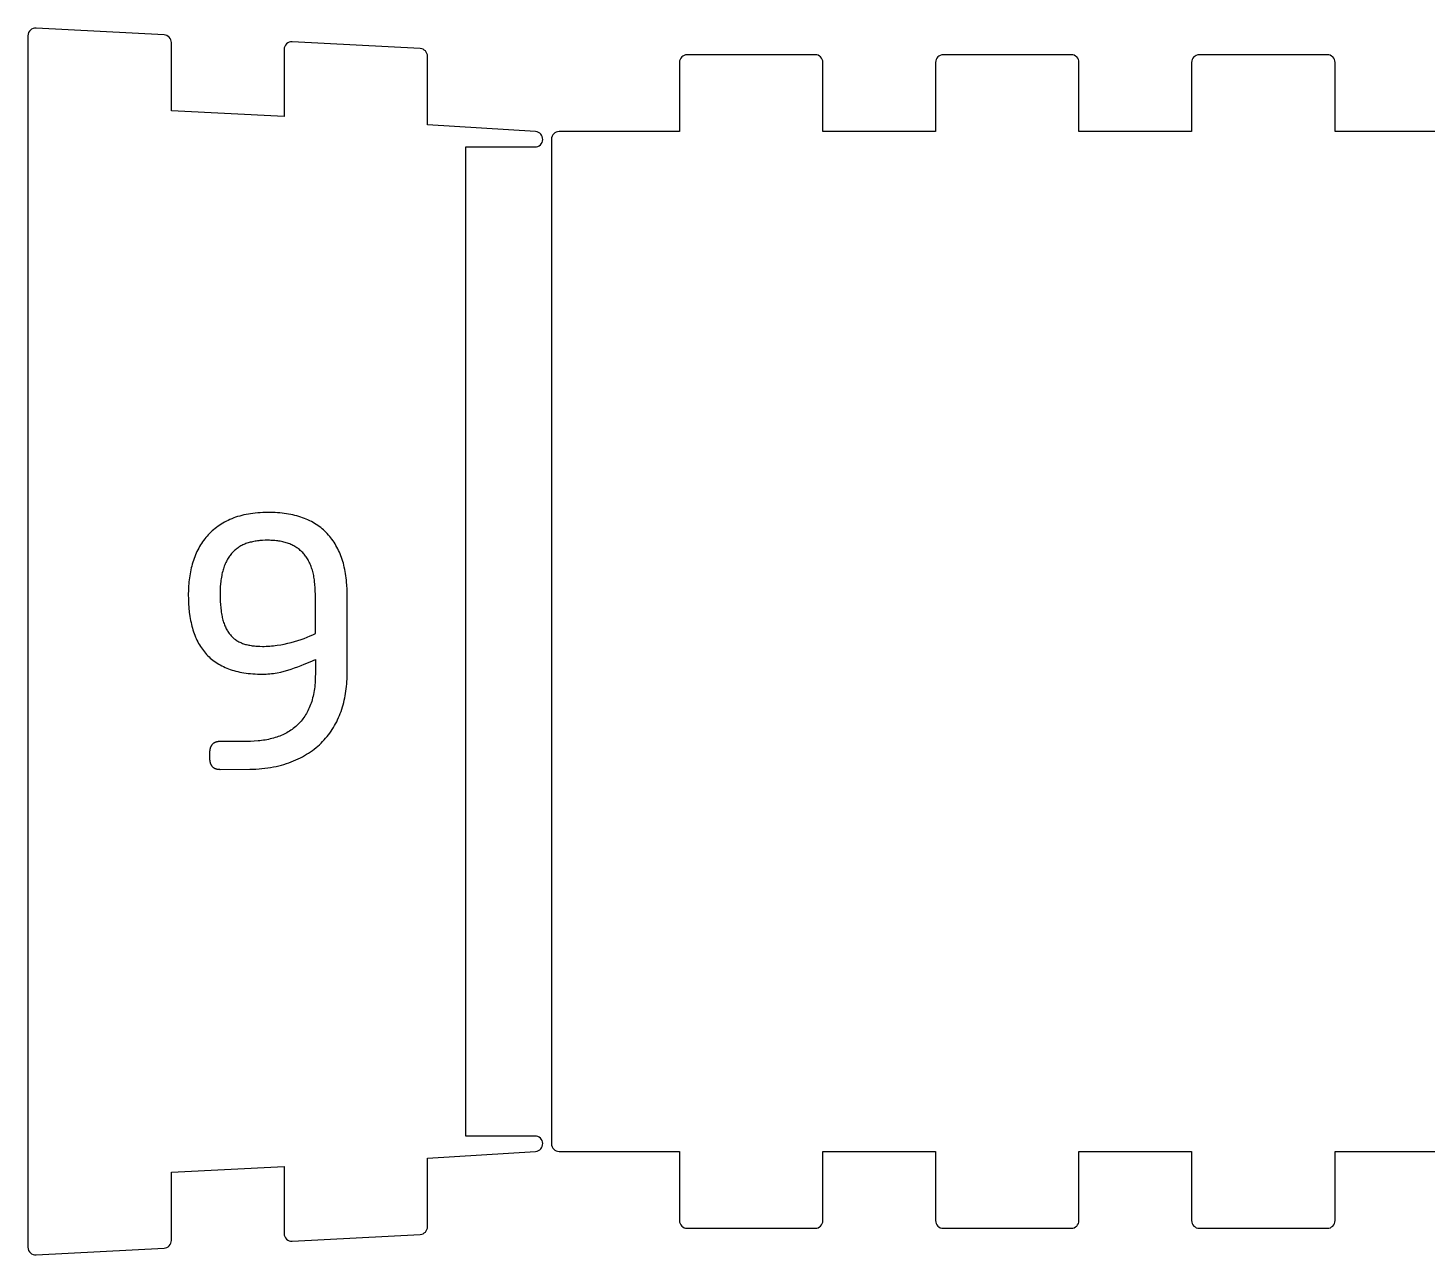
# Model space of a CAD drawing. Extents: x 296 to 1497, y 3 to 304.
# Drawn here: x 725.2 to 779.9, y 188.9 to 236.8 of the extents above; entities that cross this region are included whole.
import ezdxf

# ---------------------------------------------------------------- set-up
doc = ezdxf.new("R2010")
doc.units = 0
doc.layers.add('FLAT_PANELS', color=1, linetype='CONTINUOUS')
doc.layers.add('HELP_LINES', color=3, linetype='CONTINUOUS')

msp = doc.modelspace()

# ---------------------------------------------------------------- linework, layer by layer
at = {"layer": 'FLAT_PANELS'}
for p, q in [((730.548, 236.498, 0), (725.548, 236.766, 0)), ((725.232, 236.466, 0), (725.232, 189.172, 0)), ((730.832, 233.528, 0), (730.832, 236.198, 0)), ((740.548, 235.963, 0), (735.548, 236.23, 0)), ((735.232, 235.931, 0), (735.232, 233.307, 0)), ((740.832, 232.99, 0), (740.832, 235.663, 0)), ((755.972, 235.723, 0), (750.972, 235.723, 0)), ((765.972, 235.723, 0), (760.972, 235.723, 0)), ((775.972, 235.723, 0), (770.972, 235.723, 0)), ((750.672, 235.423, 0), (750.672, 232.723, 0)), ((756.272, 232.723, 0), (756.272, 235.423, 0)), ((760.672, 235.423, 0), (760.672, 232.723, 0)), ((766.272, 232.723, 0), (766.272, 235.423, 0)), ((770.672, 235.423, 0), (770.672, 232.723, 0)), ((776.272, 232.723, 0), (776.272, 235.423, 0)), ((735.232, 233.307, 0), (730.832, 233.528, 0)), ((745.052, 232.722, 0), (740.832, 232.99, 0)), ((745.672, 232.423, 0), (745.672, 193.215, 0)), ((750.672, 232.723, 0), (745.972, 232.723, 0)), ((760.672, 232.723, 0), (756.272, 232.723, 0)), ((770.672, 232.723, 0), (766.272, 232.723, 0)), ((780.672, 232.723, 0), (776.272, 232.723, 0)), ((742.332, 193.515, 0), (742.332, 232.123, 0)), ((742.332, 232.123, 0), (745.032, 232.123, 0)), ((745.032, 193.515, 0), (742.332, 193.515, 0)), ((740.832, 192.648, 0), (745.052, 192.916, 0)), ((740.832, 189.975, 0), (740.832, 192.648, 0)), ((745.972, 192.915, 0), (750.672, 192.915, 0)), ((750.672, 192.915, 0), (750.672, 190.215, 0)), ((756.272, 190.215, 0), (756.272, 192.915, 0)), ((756.272, 192.915, 0), (760.672, 192.915, 0)), ((760.672, 192.915, 0), (760.672, 190.215, 0)), ((766.272, 190.215, 0), (766.272, 192.915, 0)), ((766.272, 192.915, 0), (770.672, 192.915, 0)), ((770.672, 192.915, 0), (770.672, 190.215, 0)), ((776.272, 190.215, 0), (776.272, 192.915, 0)), ((776.272, 192.915, 0), (780.672, 192.915, 0)), ((730.832, 192.11, 0), (735.232, 192.331, 0)), ((730.832, 189.44, 0), (730.832, 192.11, 0)), ((735.232, 192.331, 0), (735.232, 189.707, 0)), ((750.972, 189.915, 0), (755.972, 189.915, 0)), ((760.972, 189.915, 0), (765.972, 189.915, 0)), ((770.972, 189.915, 0), (775.972, 189.915, 0)), ((735.548, 189.408, 0), (740.548, 189.675, 0)), ((725.548, 188.873, 0), (730.548, 189.14, 0))]:
    msp.add_line(p, q, dxfattribs=at)
for centre, start, end in [((725.532, 236.466, 0), 86.937, 180), ((730.532, 236.198, 0), 0, 86.937), ((735.532, 235.931, 0), 86.937, 180), ((740.532, 235.663, 0), 0, 86.937), ((750.972, 235.423, 0), 90.0002, 180), ((755.972, 235.423, 0), 360, 90.0002), ((760.972, 235.423, 0), 90.0002, 180), ((765.972, 235.423, 0), 360, 90.0002), ((770.972, 235.423, 0), 90.0002, 180), ((775.972, 235.423, 0), 360, 90.0002), ((745.032, 232.423, 0), 270, 86.1796), ((745.972, 232.423, 0), 90.0002, 180), ((745.032, 193.215, 0), 273.8204, 90), ((745.972, 193.215, 0), 180, 269.9998), ((735.532, 189.707, 0), 180, 273.0629), ((740.532, 189.975, 0), 273.0629, 360), ((750.972, 190.215, 0), 180, 270), ((755.972, 190.215, 0), 270, 0), ((760.972, 190.215, 0), 180, 270), ((765.972, 190.215, 0), 270, 0), ((770.972, 190.215, 0), 180, 270), ((775.972, 190.215, 0), 270, 0), ((725.532, 189.172, 0), 180, 273.0629), ((730.532, 189.44, 0), 273.0629, 360)]:
    msp.add_arc(centre, 0.3, start, end, dxfattribs=at)
at = {"layer": 'HELP_LINES'}
for p, q in [((733.191, 217.61), (733.118, 217.578)), ((733.265, 217.64), (733.191, 217.61)), ((733.341, 217.667), (733.265, 217.64)), ((733.419, 217.693), (733.341, 217.667)), ((733.499, 217.717), (733.419, 217.693)), ((733.581, 217.739), (733.499, 217.717)), ((733.664, 217.76), (733.581, 217.739)), ((733.75, 217.778), (733.664, 217.76)), ((733.837, 217.794), (733.75, 217.778)), ((733.926, 217.808), (733.837, 217.794)), ((734.016, 217.821), (733.926, 217.808)), ((734.109, 217.831), (734.016, 217.821)), ((734.203, 217.84), (734.109, 217.831)), ((734.3, 217.847), (734.203, 217.84)), ((734.398, 217.852), (734.3, 217.847)), ((734.498, 217.854), (734.398, 217.852)), ((734.599, 217.855), (734.498, 217.854)), ((734.79, 217.852), (734.599, 217.855)), ((734.883, 217.848), (734.79, 217.852)), ((734.975, 217.843), (734.883, 217.848)), ((735.065, 217.835), (734.975, 217.843)), ((735.153, 217.826), (735.065, 217.835)), ((735.24, 217.816), (735.153, 217.826)), ((735.326, 217.804), (735.24, 217.816)), ((735.41, 217.79), (735.326, 217.804)), ((735.492, 217.775), (735.41, 217.79)), ((735.573, 217.758), (735.492, 217.775)), ((735.652, 217.739), (735.573, 217.758)), ((735.73, 217.719), (735.652, 217.739)), ((735.807, 217.697), (735.73, 217.719)), ((735.881, 217.674), (735.807, 217.697)), ((735.955, 217.649), (735.881, 217.674)), ((736.027, 217.622), (735.955, 217.649)), ((736.097, 217.594), (736.027, 217.622)), ((736.166, 217.564), (736.097, 217.594)), ((732.374, 217.087), (732.323, 217.037)), ((732.427, 217.136), (732.374, 217.087)), ((732.482, 217.184), (732.427, 217.136)), ((732.538, 217.23), (732.482, 217.184)), ((732.596, 217.274), (732.538, 217.23)), ((732.655, 217.318), (732.596, 217.274)), ((732.717, 217.359), (732.655, 217.318)), ((732.779, 217.399), (732.717, 217.359)), ((732.844, 217.438), (732.779, 217.399)), ((732.91, 217.475), (732.844, 217.438)), ((732.978, 217.511), (732.91, 217.475)), ((733.047, 217.546), (732.978, 217.511)), ((733.118, 217.578), (733.047, 217.546)), ((736.233, 217.532), (736.166, 217.564)), ((736.299, 217.499), (736.233, 217.532)), ((736.363, 217.465), (736.299, 217.499)), ((736.425, 217.428), (736.363, 217.465)), ((736.487, 217.39), (736.425, 217.428)), ((736.546, 217.351), (736.487, 217.39)), ((736.604, 217.31), (736.546, 217.351)), ((736.661, 217.267), (736.604, 217.31)), ((736.716, 217.222), (736.661, 217.267)), ((736.77, 217.176), (736.716, 217.222)), ((736.822, 217.129), (736.77, 217.176)), ((736.872, 217.079), (736.822, 217.129)), ((736.921, 217.029), (736.872, 217.079)), ((731.933, 216.524), (731.897, 216.461)), ((731.97, 216.586), (731.933, 216.524)), ((732.008, 216.646), (731.97, 216.586)), ((732.049, 216.706), (732.008, 216.646)), ((732.09, 216.764), (732.049, 216.706)), ((732.134, 216.821), (732.09, 216.764)), ((732.179, 216.877), (732.134, 216.821)), ((732.225, 216.932), (732.179, 216.877)), ((732.273, 216.985), (732.225, 216.932)), ((732.323, 217.037), (732.273, 216.985)), ((733.471, 216.504), (733.435, 216.48)), ((733.507, 216.526), (733.471, 216.504)), ((733.544, 216.548), (733.507, 216.526)), ((733.582, 216.568), (733.544, 216.548)), ((733.621, 216.587), (733.582, 216.568)), ((733.661, 216.605), (733.621, 216.587)), ((733.701, 216.622), (733.661, 216.605)), ((733.742, 216.638), (733.701, 216.622)), ((733.784, 216.653), (733.742, 216.638)), ((733.827, 216.666), (733.784, 216.653)), ((733.87, 216.679), (733.827, 216.666)), ((733.914, 216.69), (733.87, 216.679)), ((733.959, 216.701), (733.914, 216.69)), ((734.005, 216.711), (733.959, 216.701)), ((734.051, 216.721), (734.005, 216.711)), ((734.097, 216.729), (734.051, 216.721)), ((734.145, 216.737), (734.097, 216.729)), ((734.193, 216.744), (734.145, 216.737)), ((734.241, 216.75), (734.193, 216.744)), ((734.291, 216.755), (734.241, 216.75)), ((734.391, 216.763), (734.291, 216.755)), ((734.494, 216.768), (734.391, 216.763)), ((734.599, 216.769), (734.494, 216.768)), ((734.657, 216.769), (734.599, 216.769)), ((734.713, 216.767), (734.657, 216.769)), ((734.769, 216.765), (734.713, 216.767)), ((734.823, 216.761), (734.769, 216.765)), ((734.877, 216.757), (734.823, 216.761)), ((734.93, 216.751), (734.877, 216.757)), ((734.982, 216.745), (734.93, 216.751)), ((735.033, 216.737), (734.982, 216.745)), ((735.083, 216.729), (735.033, 216.737)), ((735.132, 216.719), (735.083, 216.729)), ((735.18, 216.709), (735.132, 216.719)), ((735.228, 216.697), (735.18, 216.709)), ((735.274, 216.685), (735.228, 216.697)), ((735.32, 216.671), (735.274, 216.685)), ((735.365, 216.657), (735.32, 216.671)), ((735.409, 216.641), (735.365, 216.657)), ((735.451, 216.625), (735.409, 216.641)), ((735.494, 216.607), (735.451, 216.625)), ((735.535, 216.588), (735.494, 216.607)), ((735.575, 216.569), (735.535, 216.588)), ((735.614, 216.548), (735.575, 216.569)), ((735.653, 216.527), (735.614, 216.548)), ((735.69, 216.504), (735.653, 216.527)), ((735.727, 216.481), (735.69, 216.504)), ((736.969, 216.976), (736.921, 217.029)), ((737.015, 216.922), (736.969, 216.976)), ((737.059, 216.867), (737.015, 216.922)), ((737.102, 216.811), (737.059, 216.867)), ((737.144, 216.753), (737.102, 216.811)), ((737.184, 216.693), (737.144, 216.753)), ((737.222, 216.633), (737.184, 216.693)), ((737.259, 216.57), (737.222, 216.633)), ((737.294, 216.507), (737.259, 216.57)), ((737.328, 216.442), (737.294, 216.507)), ((731.692, 215.986), (731.669, 215.914)), ((731.717, 216.058), (731.692, 215.986)), ((731.743, 216.128), (731.717, 216.058)), ((731.771, 216.197), (731.743, 216.128)), ((731.8, 216.265), (731.771, 216.197)), ((731.831, 216.331), (731.8, 216.265)), ((731.863, 216.397), (731.831, 216.331)), ((731.897, 216.461), (731.863, 216.397)), ((733.002, 215.986), (732.979, 215.943)), ((733.024, 216.027), (733.002, 215.986)), ((733.048, 216.067), (733.024, 216.027)), ((733.073, 216.106), (733.048, 216.067)), ((733.099, 216.144), (733.073, 216.106)), ((733.125, 216.18), (733.099, 216.144)), ((733.152, 216.216), (733.125, 216.18)), ((733.18, 216.25), (733.152, 216.216)), ((733.209, 216.283), (733.18, 216.25)), ((733.239, 216.314), (733.209, 216.283)), ((733.27, 216.345), (733.239, 216.314)), ((733.301, 216.374), (733.27, 216.345)), ((733.334, 216.402), (733.301, 216.374)), ((733.367, 216.429), (733.334, 216.402)), ((733.401, 216.455), (733.367, 216.429)), ((733.435, 216.48), (733.401, 216.455)), ((735.763, 216.456), (735.727, 216.481)), ((735.798, 216.431), (735.763, 216.456)), ((735.832, 216.404), (735.798, 216.431)), ((735.865, 216.376), (735.832, 216.404)), ((735.897, 216.348), (735.865, 216.376)), ((735.928, 216.318), (735.897, 216.348)), ((735.959, 216.288), (735.928, 216.318)), ((735.988, 216.256), (735.959, 216.288)), ((736.017, 216.223), (735.988, 216.256)), ((736.044, 216.19), (736.017, 216.223)), ((736.071, 216.155), (736.044, 216.19)), ((736.097, 216.119), (736.071, 216.155)), ((736.122, 216.082), (736.097, 216.119)), ((736.146, 216.043), (736.122, 216.082)), ((736.169, 216.004), (736.146, 216.043)), ((736.192, 215.964), (736.169, 216.004)), ((736.213, 215.922), (736.192, 215.964)), ((737.361, 216.375), (737.328, 216.442)), ((737.392, 216.308), (737.361, 216.375)), ((737.421, 216.238), (737.392, 216.308)), ((737.449, 216.168), (737.421, 216.238)), ((737.475, 216.096), (737.449, 216.168)), ((737.5, 216.022), (737.475, 216.096)), ((737.524, 215.948), (737.5, 216.022)), ((737.546, 215.871), (737.524, 215.948)), ((731.561, 215.463), (731.548, 215.386)), ((731.576, 215.54), (731.561, 215.463)), ((731.592, 215.616), (731.576, 215.54)), ((731.609, 215.692), (731.592, 215.616)), ((731.628, 215.766), (731.609, 215.692)), ((731.648, 215.841), (731.628, 215.766)), ((731.669, 215.914), (731.648, 215.841)), ((732.807, 215.448), (732.795, 215.391)), ((732.82, 215.504), (732.807, 215.448)), ((732.834, 215.558), (732.82, 215.504)), ((732.849, 215.611), (732.834, 215.558)), ((732.865, 215.662), (732.849, 215.611)), ((732.882, 215.712), (732.865, 215.662)), ((732.899, 215.761), (732.882, 215.712)), ((732.918, 215.808), (732.899, 215.761)), ((732.938, 215.854), (732.918, 215.808)), ((732.958, 215.899), (732.938, 215.854)), ((732.979, 215.943), (732.958, 215.899)), ((736.233, 215.879), (736.213, 215.922)), ((736.253, 215.836), (736.233, 215.879)), ((736.271, 215.791), (736.253, 215.836)), ((736.289, 215.745), (736.271, 215.791)), ((736.306, 215.697), (736.289, 215.745)), ((736.322, 215.649), (736.306, 215.697)), ((736.337, 215.6), (736.322, 215.649)), ((736.351, 215.549), (736.337, 215.6)), ((736.364, 215.498), (736.351, 215.549)), ((736.376, 215.445), (736.364, 215.498)), ((736.388, 215.391), (736.376, 215.445)), ((737.566, 215.794), (737.546, 215.871)), ((737.585, 215.715), (737.566, 215.794)), ((737.602, 215.634), (737.585, 215.715)), ((737.618, 215.553), (737.602, 215.634)), ((737.632, 215.469), (737.618, 215.553)), ((737.645, 215.385), (737.632, 215.469)), ((731.503, 214.988), (731.495, 214.824)), ((731.509, 215.069), (731.503, 214.988)), ((731.517, 215.149), (731.509, 215.069)), ((731.526, 215.229), (731.517, 215.149)), ((731.536, 215.308), (731.526, 215.229)), ((731.548, 215.386), (731.536, 215.308)), ((732.74, 214.946), (732.734, 214.805)), ((732.751, 215.081), (732.74, 214.946)), ((732.757, 215.146), (732.751, 215.081)), ((732.765, 215.209), (732.757, 215.146)), ((732.774, 215.271), (732.765, 215.209)), ((732.784, 215.332), (732.774, 215.271)), ((732.795, 215.391), (732.784, 215.332)), ((736.398, 215.336), (736.388, 215.391)), ((736.408, 215.28), (736.398, 215.336)), ((736.416, 215.223), (736.408, 215.28)), ((736.424, 215.164), (736.416, 215.223)), ((736.437, 215.044), (736.424, 215.164)), ((736.446, 214.92), (736.437, 215.044)), ((736.451, 214.791), (736.446, 214.92)), ((737.656, 215.299), (737.645, 215.385)), ((737.666, 215.211), (737.656, 215.299)), ((737.674, 215.123), (737.666, 215.211)), ((737.681, 215.032), (737.674, 215.123)), ((737.69, 214.848), (737.681, 215.032)), ((731.495, 214.824), (731.492, 214.658)), ((731.492, 214.658), (731.494, 214.476)), ((731.494, 214.476), (731.502, 214.299)), ((732.734, 214.805), (732.732, 214.658)), ((732.732, 214.658), (732.734, 214.518)), ((732.734, 214.518), (732.738, 214.385)), ((732.738, 214.385), (732.746, 214.257)), ((736.453, 214.658), (736.451, 214.791)), ((736.453, 213.133), (736.453, 214.658)), ((737.693, 214.658), (737.69, 214.848)), ((737.692, 211.447), (737.693, 214.658)), ((731.502, 214.299), (731.515, 214.127)), ((731.515, 214.127), (731.532, 213.96)), ((731.532, 213.96), (731.555, 213.798)), ((731.555, 213.798), (731.568, 213.718)), ((732.746, 214.257), (732.757, 214.134)), ((732.757, 214.134), (732.771, 214.017)), ((732.771, 214.017), (732.779, 213.961)), ((732.779, 213.961), (732.788, 213.906)), ((732.788, 213.906), (732.798, 213.853)), ((732.798, 213.853), (732.809, 213.801)), ((732.809, 213.801), (732.82, 213.75)), ((731.568, 213.718), (731.583, 213.64)), ((731.583, 213.64), (731.599, 213.563)), ((731.599, 213.563), (731.616, 213.487)), ((731.616, 213.487), (731.634, 213.413)), ((731.634, 213.413), (731.653, 213.34)), ((731.653, 213.34), (731.674, 213.268)), ((731.674, 213.268), (731.697, 213.197)), ((732.82, 213.75), (732.832, 213.701)), ((732.832, 213.701), (732.845, 213.653)), ((732.845, 213.653), (732.859, 213.607)), ((732.859, 213.607), (732.873, 213.561)), ((732.873, 213.561), (732.889, 213.517)), ((732.889, 213.517), (732.905, 213.473)), ((732.905, 213.473), (732.922, 213.431)), ((732.922, 213.431), (732.939, 213.391)), ((732.939, 213.391), (732.958, 213.351)), ((732.958, 213.351), (732.977, 213.312)), ((732.977, 213.312), (732.998, 213.275)), ((732.998, 213.275), (733.019, 213.239)), ((733.019, 213.239), (733.04, 213.203)), ((731.697, 213.197), (731.721, 213.128)), ((731.721, 213.128), (731.746, 213.061)), ((731.746, 213.061), (731.773, 212.994)), ((731.773, 212.994), (731.801, 212.93)), ((731.801, 212.93), (731.831, 212.866)), ((731.831, 212.866), (731.862, 212.804)), ((731.862, 212.804), (731.894, 212.744)), ((731.894, 212.744), (731.929, 212.685)), ((731.929, 212.685), (731.964, 212.627)), ((733.04, 213.203), (733.063, 213.17)), ((733.063, 213.17), (733.087, 213.137)), ((733.087, 213.137), (733.111, 213.105)), ((733.111, 213.105), (733.136, 213.075)), ((733.136, 213.075), (733.162, 213.045)), ((733.162, 213.045), (733.188, 213.017)), ((733.188, 213.017), (733.216, 212.99)), ((733.216, 212.99), (733.244, 212.964)), ((733.244, 212.964), (733.274, 212.939)), ((733.274, 212.939), (733.289, 212.927)), ((733.289, 212.927), (733.304, 212.915)), ((733.304, 212.915), (733.319, 212.903)), ((733.319, 212.903), (733.335, 212.892)), ((733.335, 212.892), (733.366, 212.87)), ((733.366, 212.87), (733.399, 212.849)), ((733.399, 212.849), (733.432, 212.829)), ((733.432, 212.829), (733.466, 212.811)), ((733.466, 212.811), (733.501, 212.793)), ((733.501, 212.793), (733.537, 212.776)), ((733.537, 212.776), (733.574, 212.761)), ((733.574, 212.761), (733.611, 212.746)), ((733.611, 212.746), (733.65, 212.733)), ((733.65, 212.733), (733.689, 212.72)), ((733.689, 212.72), (733.729, 212.708)), ((733.729, 212.708), (733.77, 212.698)), ((733.77, 212.698), (733.812, 212.687)), ((733.812, 212.687), (733.855, 212.678)), ((733.855, 212.678), (733.899, 212.67)), ((733.899, 212.67), (733.943, 212.662)), ((734.89, 212.661), (734.961, 212.671)), ((734.961, 212.671), (735.102, 212.694)), ((735.102, 212.694), (735.241, 212.719)), ((735.241, 212.719), (735.378, 212.748)), ((735.378, 212.748), (735.513, 212.781)), ((735.513, 212.781), (735.645, 212.816)), ((735.645, 212.816), (735.774, 212.855)), ((735.774, 212.855), (735.899, 212.897)), ((735.899, 212.897), (736.02, 212.942)), ((736.02, 212.942), (736.137, 212.989)), ((736.137, 212.989), (736.248, 213.037)), ((736.248, 213.037), (736.353, 213.085)), ((736.353, 213.085), (736.453, 213.133)), ((731.964, 212.627), (732.001, 212.571)), ((732.001, 212.571), (732.04, 212.516)), ((732.04, 212.516), (732.08, 212.463)), ((732.08, 212.463), (732.121, 212.411)), ((732.121, 212.411), (732.164, 212.361)), ((732.164, 212.361), (732.208, 212.312)), ((732.208, 212.312), (732.254, 212.265)), ((732.254, 212.265), (732.302, 212.219)), ((732.302, 212.219), (732.351, 212.174)), ((732.351, 212.174), (732.401, 212.131)), ((732.401, 212.131), (732.454, 212.089)), ((733.943, 212.662), (733.989, 212.655)), ((733.989, 212.655), (734.035, 212.649)), ((734.035, 212.649), (734.083, 212.644)), ((734.083, 212.644), (734.131, 212.639)), ((734.131, 212.639), (734.18, 212.636)), ((734.18, 212.636), (734.281, 212.631)), ((734.281, 212.631), (734.386, 212.629)), ((734.386, 212.629), (734.459, 212.63)), ((734.459, 212.63), (734.531, 212.632)), ((734.531, 212.632), (734.603, 212.635)), ((734.603, 212.635), (734.675, 212.64)), ((734.675, 212.64), (734.747, 212.646)), ((734.747, 212.646), (734.818, 212.653)), ((734.818, 212.653), (734.89, 212.661)), ((736.248, 212.026), (736.453, 212.119)), ((736.453, 212.119), (736.453, 211.543)), ((732.454, 212.089), (732.507, 212.049)), ((732.507, 212.049), (732.563, 212.01)), ((732.563, 212.01), (732.62, 211.973)), ((732.62, 211.973), (732.678, 211.937)), ((732.678, 211.937), (732.738, 211.903)), ((732.738, 211.903), (732.8, 211.87)), ((732.8, 211.87), (732.863, 211.839)), ((732.863, 211.839), (732.928, 211.809)), ((732.928, 211.809), (732.994, 211.78)), ((732.994, 211.78), (733.062, 211.753)), ((733.062, 211.753), (733.131, 211.728)), ((733.131, 211.728), (733.202, 211.704)), ((733.202, 211.704), (733.275, 211.682)), ((733.275, 211.682), (733.35, 211.662)), ((733.35, 211.662), (733.427, 211.643)), ((733.427, 211.643), (733.505, 211.625)), ((733.505, 211.625), (733.585, 211.61)), ((733.585, 211.61), (733.667, 211.596)), ((733.667, 211.596), (733.751, 211.584)), ((733.751, 211.584), (733.836, 211.573)), ((733.836, 211.573), (733.923, 211.564)), ((734.747, 211.565), (734.818, 211.574)), ((734.818, 211.574), (734.89, 211.586)), ((734.89, 211.586), (734.961, 211.599)), ((734.961, 211.599), (735.102, 211.628)), ((735.102, 211.628), (735.241, 211.662)), ((735.241, 211.662), (735.378, 211.699)), ((735.378, 211.699), (735.513, 211.741)), ((735.513, 211.741), (735.645, 211.785)), ((735.645, 211.785), (735.774, 211.831)), ((735.774, 211.831), (735.899, 211.879)), ((735.899, 211.879), (736.02, 211.928)), ((736.02, 211.928), (736.248, 212.026)), ((733.923, 211.564), (734.012, 211.556)), ((734.012, 211.556), (734.103, 211.551)), ((734.103, 211.551), (734.196, 211.547)), ((734.196, 211.547), (734.29, 211.544)), ((734.29, 211.544), (734.386, 211.543)), ((734.386, 211.543), (734.459, 211.544)), ((734.459, 211.544), (734.531, 211.547)), ((734.531, 211.547), (734.603, 211.551)), ((734.603, 211.551), (734.675, 211.557)), ((734.675, 211.557), (734.747, 211.565)), ((736.427, 211.052), (736.417, 210.976)), ((736.435, 211.13), (736.427, 211.052)), ((736.441, 211.21), (736.435, 211.13)), ((736.446, 211.291), (736.441, 211.21)), ((736.45, 211.374), (736.446, 211.291)), ((736.452, 211.458), (736.45, 211.374)), ((736.453, 211.543), (736.452, 211.458)), ((737.66, 210.976), (737.67, 211.069)), ((737.67, 211.069), (737.679, 211.162)), ((737.679, 211.162), (737.685, 211.256)), ((737.685, 211.256), (737.69, 211.351)), ((737.69, 211.351), (737.692, 211.447)), ((736.31, 210.482), (736.288, 210.418)), ((736.329, 210.548), (736.31, 210.482)), ((736.348, 210.616), (736.329, 210.548)), ((736.364, 210.685), (736.348, 210.616)), ((736.38, 210.755), (736.364, 210.685)), ((736.394, 210.827), (736.38, 210.755)), ((736.406, 210.901), (736.394, 210.827)), ((736.417, 210.976), (736.406, 210.901)), ((737.561, 210.437), (737.582, 210.525)), ((737.582, 210.525), (737.601, 210.614)), ((737.601, 210.614), (737.619, 210.703)), ((737.619, 210.703), (737.634, 210.794)), ((737.634, 210.794), (737.648, 210.885)), ((737.648, 210.885), (737.66, 210.976)), ((736.071, 209.954), (736.038, 209.902)), ((736.103, 210.007), (736.071, 209.954)), ((736.133, 210.061), (736.103, 210.007)), ((736.162, 210.117), (736.133, 210.061)), ((736.19, 210.175), (736.162, 210.117)), ((736.216, 210.233), (736.19, 210.175)), ((736.242, 210.293), (736.216, 210.233)), ((736.266, 210.355), (736.242, 210.293)), ((736.288, 210.418), (736.266, 210.355)), ((737.395, 209.927), (737.427, 210.01)), ((737.427, 210.01), (737.457, 210.093)), ((737.457, 210.093), (737.486, 210.178)), ((737.486, 210.178), (737.513, 210.264)), ((737.513, 210.264), (737.538, 210.35)), ((737.538, 210.35), (737.561, 210.437)), ((735.546, 209.388), (735.497, 209.354)), ((735.593, 209.424), (735.546, 209.388)), ((735.64, 209.46), (735.593, 209.424)), ((735.685, 209.498), (735.64, 209.46)), ((735.73, 209.538), (735.685, 209.498)), ((735.772, 209.578), (735.73, 209.538)), ((735.814, 209.621), (735.772, 209.578)), ((735.855, 209.664), (735.814, 209.621)), ((735.894, 209.709), (735.855, 209.664)), ((735.932, 209.755), (735.894, 209.709)), ((735.968, 209.803), (735.932, 209.755)), ((736.004, 209.852), (735.968, 209.803)), ((736.038, 209.902), (736.004, 209.852)), ((737.066, 209.316), (737.114, 209.388)), ((737.114, 209.388), (737.16, 209.461)), ((737.16, 209.461), (737.204, 209.535)), ((737.204, 209.535), (737.246, 209.611)), ((737.246, 209.611), (737.286, 209.688)), ((737.286, 209.688), (737.324, 209.766)), ((737.324, 209.766), (737.36, 209.846)), ((737.36, 209.846), (737.395, 209.927)), ((732.471, 208.84), (732.464, 208.834)), ((732.479, 208.845), (732.471, 208.84)), ((732.487, 208.851), (732.479, 208.845)), ((732.495, 208.856), (732.487, 208.851)), ((732.503, 208.861), (732.495, 208.856)), ((732.511, 208.866), (732.503, 208.861)), ((732.52, 208.87), (732.511, 208.866)), ((732.529, 208.874), (732.52, 208.87)), ((732.538, 208.878), (732.529, 208.874)), ((732.547, 208.882), (732.538, 208.878)), ((732.556, 208.886), (732.547, 208.882)), ((732.566, 208.889), (732.556, 208.886)), ((732.576, 208.893), (732.566, 208.889)), ((732.586, 208.896), (732.576, 208.893)), ((732.596, 208.898), (732.586, 208.896)), ((732.606, 208.901), (732.596, 208.898)), ((732.617, 208.903), (732.606, 208.901)), ((732.627, 208.905), (732.617, 208.903)), ((732.638, 208.907), (732.627, 208.905)), ((732.649, 208.909), (732.638, 208.907)), ((732.661, 208.91), (732.649, 208.909)), ((732.672, 208.912), (732.661, 208.91)), ((732.684, 208.912), (732.672, 208.912)), ((732.695, 208.913), (732.684, 208.912)), ((732.708, 208.914), (732.695, 208.913)), ((732.72, 208.914), (732.708, 208.914)), ((733.919, 208.917), (732.72, 208.914)), ((734.068, 208.924), (733.919, 208.917)), ((734.214, 208.936), (734.068, 208.924)), ((734.285, 208.943), (734.214, 208.936)), ((734.355, 208.952), (734.285, 208.943)), ((734.425, 208.962), (734.355, 208.952)), ((734.493, 208.974), (734.425, 208.962)), ((734.56, 208.986), (734.493, 208.974)), ((734.627, 209), (734.56, 208.986)), ((734.692, 209.015), (734.627, 209)), ((734.757, 209.031), (734.692, 209.015)), ((734.821, 209.048), (734.757, 209.031)), ((734.883, 209.066), (734.821, 209.048)), ((734.945, 209.086), (734.883, 209.066)), ((735.005, 209.107), (734.945, 209.086)), ((735.065, 209.129), (735.005, 209.107)), ((735.123, 209.153), (735.065, 209.129)), ((735.18, 209.177), (735.123, 209.153)), ((735.235, 209.204), (735.18, 209.177)), ((735.29, 209.231), (735.235, 209.204)), ((735.343, 209.26), (735.29, 209.231)), ((735.396, 209.29), (735.343, 209.26)), ((735.447, 209.322), (735.396, 209.29)), ((735.497, 209.354), (735.447, 209.322)), ((736.612, 208.792), (736.676, 208.852)), ((736.676, 208.852), (736.737, 208.914)), ((736.737, 208.914), (736.797, 208.978)), ((736.797, 208.978), (736.855, 209.043)), ((736.855, 209.043), (736.91, 209.109)), ((736.91, 209.109), (736.964, 209.177)), ((736.964, 209.177), (737.016, 209.246)), ((737.016, 209.246), (737.066, 209.316)), ((732.326, 208.512), (732.325, 208.236)), ((732.327, 208.546), (732.326, 208.535)), ((732.326, 208.535), (732.326, 208.524)), ((732.326, 208.524), (732.326, 208.512)), ((732.328, 208.558), (732.327, 208.546)), ((732.329, 208.568), (732.328, 208.558)), ((732.33, 208.579), (732.329, 208.568)), ((732.332, 208.59), (732.33, 208.579)), ((732.334, 208.6), (732.332, 208.59)), ((732.336, 208.611), (732.334, 208.6)), ((732.338, 208.621), (732.336, 208.611)), ((732.34, 208.631), (732.338, 208.621)), ((732.343, 208.641), (732.34, 208.631)), ((732.345, 208.651), (732.343, 208.641)), ((732.348, 208.66), (732.345, 208.651)), ((732.351, 208.67), (732.348, 208.66)), ((732.355, 208.679), (732.351, 208.67)), ((732.358, 208.688), (732.355, 208.679)), ((732.362, 208.697), (732.358, 208.688)), ((732.366, 208.706), (732.362, 208.697)), ((732.37, 208.715), (732.366, 208.706)), ((732.374, 208.723), (732.37, 208.715)), ((732.379, 208.732), (732.374, 208.723)), ((732.384, 208.74), (732.379, 208.732)), ((732.389, 208.748), (732.384, 208.74)), ((732.394, 208.756), (732.389, 208.748)), ((732.399, 208.764), (732.394, 208.756)), ((732.405, 208.772), (732.399, 208.764)), ((732.41, 208.779), (732.405, 208.772)), ((732.416, 208.787), (732.41, 208.779)), ((732.422, 208.794), (732.416, 208.787)), ((732.429, 208.801), (732.422, 208.794)), ((732.435, 208.808), (732.429, 208.801)), ((732.442, 208.815), (732.435, 208.808)), ((732.449, 208.821), (732.442, 208.815)), ((732.456, 208.828), (732.449, 208.821)), ((732.464, 208.834), (732.456, 208.828)), ((735.867, 208.279), (735.951, 208.322)), ((735.951, 208.322), (736.032, 208.368)), ((736.032, 208.368), (736.112, 208.415)), ((736.112, 208.415), (736.189, 208.464)), ((736.189, 208.464), (736.265, 208.514)), ((736.265, 208.514), (736.338, 208.566)), ((736.338, 208.566), (736.41, 208.62)), ((736.41, 208.62), (736.479, 208.676)), ((736.479, 208.676), (736.547, 208.733)), ((736.547, 208.733), (736.612, 208.792)), ((732.325, 208.236), (732.326, 208.224)), ((732.326, 208.224), (732.326, 208.213)), ((732.326, 208.213), (732.326, 208.201)), ((732.326, 208.201), (732.327, 208.19)), ((732.327, 208.19), (732.328, 208.179)), ((732.328, 208.179), (732.329, 208.168)), ((732.329, 208.168), (732.33, 208.158)), ((732.33, 208.158), (732.332, 208.147)), ((732.332, 208.147), (732.334, 208.137)), ((732.334, 208.137), (732.336, 208.126)), ((732.336, 208.126), (732.338, 208.116)), ((732.338, 208.116), (732.34, 208.106)), ((732.34, 208.106), (732.343, 208.097)), ((732.343, 208.097), (732.345, 208.087)), ((732.345, 208.087), (732.348, 208.077)), ((732.348, 208.077), (732.351, 208.068)), ((732.351, 208.068), (732.355, 208.059)), ((732.355, 208.059), (732.358, 208.05)), ((732.358, 208.05), (732.362, 208.041)), ((732.362, 208.041), (732.366, 208.032)), ((732.366, 208.032), (732.37, 208.023)), ((732.37, 208.023), (732.374, 208.015)), ((732.374, 208.015), (732.379, 208.007)), ((732.379, 208.007), (732.384, 207.999)), ((732.384, 207.999), (732.389, 207.991)), ((732.389, 207.991), (732.394, 207.983)), ((732.394, 207.983), (732.399, 207.975)), ((732.399, 207.975), (732.405, 207.968)), ((732.405, 207.968), (732.41, 207.96)), ((732.41, 207.96), (732.416, 207.953)), ((732.416, 207.953), (732.422, 207.946)), ((732.422, 207.946), (732.429, 207.939)), ((732.429, 207.939), (732.435, 207.932)), ((732.435, 207.932), (732.442, 207.926)), ((732.442, 207.926), (732.449, 207.919)), ((732.449, 207.919), (732.456, 207.913)), ((732.456, 207.913), (732.464, 207.907)), ((732.464, 207.907), (732.471, 207.902)), ((732.471, 207.902), (732.479, 207.896)), ((732.479, 207.896), (732.487, 207.891)), ((732.487, 207.891), (732.495, 207.886)), ((732.495, 207.886), (732.503, 207.881)), ((732.503, 207.881), (732.511, 207.876)), ((732.511, 207.876), (732.52, 207.872)), ((732.52, 207.872), (732.529, 207.868)), ((732.529, 207.868), (732.538, 207.864)), ((732.538, 207.864), (732.547, 207.86)), ((732.547, 207.86), (732.556, 207.857)), ((732.556, 207.857), (732.566, 207.853)), ((732.566, 207.853), (732.576, 207.85)), ((732.576, 207.85), (732.586, 207.847)), ((732.586, 207.847), (732.596, 207.845)), ((732.596, 207.845), (732.606, 207.842)), ((732.606, 207.842), (732.617, 207.84)), ((732.617, 207.84), (732.627, 207.838)), ((732.627, 207.838), (732.638, 207.836)), ((732.638, 207.836), (732.649, 207.834)), ((732.649, 207.834), (732.661, 207.833)), ((732.661, 207.833), (732.672, 207.832)), ((732.672, 207.832), (732.684, 207.831)), ((732.684, 207.831), (732.695, 207.83)), ((732.695, 207.83), (732.708, 207.83)), ((732.708, 207.83), (732.72, 207.829)), ((732.72, 207.829), (732.732, 207.829)), ((732.732, 207.829), (733.891, 207.83)), ((733.891, 207.83), (734.013, 207.834)), ((734.013, 207.834), (734.134, 207.839)), ((734.134, 207.839), (734.253, 207.847)), ((734.253, 207.847), (734.369, 207.858)), ((734.369, 207.858), (734.484, 207.87)), ((734.484, 207.87), (734.596, 207.885)), ((734.596, 207.885), (734.706, 207.902)), ((734.706, 207.902), (734.814, 207.921)), ((734.814, 207.921), (734.92, 207.943)), ((734.92, 207.943), (735.024, 207.967)), ((735.024, 207.967), (735.126, 207.993)), ((735.126, 207.993), (735.226, 208.021)), ((735.226, 208.021), (735.324, 208.052)), ((735.324, 208.052), (735.42, 208.085)), ((735.42, 208.085), (735.513, 208.12)), ((735.513, 208.12), (735.605, 208.157)), ((735.605, 208.157), (735.694, 208.196)), ((735.694, 208.196), (735.782, 208.236)), ((735.782, 208.236), (735.867, 208.279))]:
    msp.add_line(p, q, dxfattribs=at)

doc.saveas('drawing.dxf')
